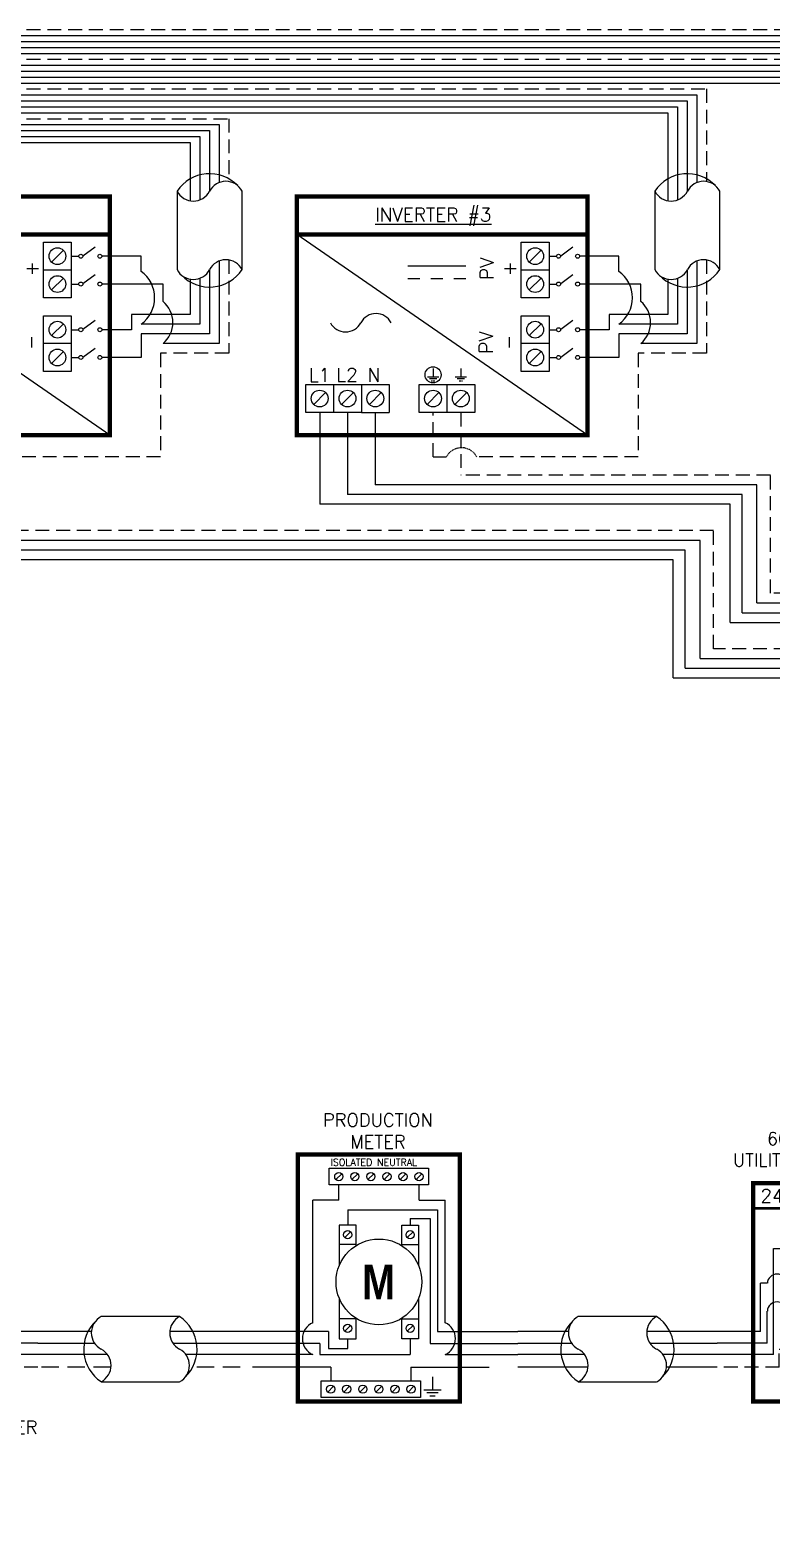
# Model space of a CAD drawing. Header units: feet. Extents: x 19662 to 20437, y 15293 to 15848.
# Drawn here: x 20079.8 to 20240.1, y 15499.9 to 15819.9 of the extents above; entities that cross this region are included whole.
import ezdxf

# ---------------------------------------------------------------- set-up
doc = ezdxf.new("R2010")
doc.units = ezdxf.units.FT
doc.header["$MEASUREMENT"] = 0
doc.linetypes.add('HIDDEN', pattern=[0.375, 0.25, -0.125])
for name, color, linetype in [('ONE LINE BLOCKS', 7, 'Continuous'), ('TABLES', 7, 'Continuous'), ('TEXT', 7, 'Continuous'), ('Z - TITLEBLOCK TXT', 7, 'Continuous')]:
    doc.layers.add(name, color=color, linetype=linetype)
doc.styles.add('ONE LINE TXT', font='techb___.ttf')
doc.styles.get("Standard").update_dxf_attribs({"font": 'simplex.shx'})

# ---------------------------------------------------------------- blocks, each defined once
blk = doc.blocks.new('*U17')
at = {"color": 7, "linetype": 'Continuous'}
for p, q in [((-499.3, -1.61), (-2.62, -1.61)), ((-499.3, -4.82), (-7.87, -4.82)), ((-499.3, -9.64), (-132.05, -9.65)), ((-499.3, -12.86), (-137.3, -12.86)), ((-499.3, -17.69), (-261.48, -17.69)), ((-261.48, -17.69), (-261.48, -41.45)), ((-499.3, -20.9), (-266.73, -20.9)), ((-266.73, -20.9), (-266.73, -46.12)), ((-499.3, -25.73), (-390.92, -25.73)), ((-390.92, -25.73), (-390.92, -41.45)), ((-499.3, -28.95), (-396.16, -28.95)), ((-396.16, -28.95), (-396.16, -46.12)), ((-266.73, -28.95), (-266.73, -28.95)), ((-402.3, -43.76), (-402.3, -65)), ((-384.67, -65), (-384.67, -43.76)), ((-272.87, -43.76), (-272.87, -65)), ((-255.24, -65), (-255.24, -43.76)), ((-412.04, -61.37), (-422.67, -61.37)), ((-412.04, -65.48), (-412.04, -61.37)), ((-390.92, -62.69), (-390.92, -85.03)), ((-282.61, -61.37), (-293.24, -61.37)), ((-282.61, -65.48), (-282.61, -61.37)), ((-261.48, -62.69), (-261.48, -85.03)), ((-396.16, -67.36), (-396.16, -79.78)), ((-266.73, -67.36), (-266.73, -79.78)), ((-406.09, -68.91), (-422.67, -68.91)), ((-406.09, -73.63), (-406.09, -68.91)), ((-276.65, -68.91), (-293.24, -68.91)), ((-276.65, -73.63), (-276.65, -68.91)), ((-396.16, -79.78), (-412.04, -79.78)), ((-266.73, -79.78), (-282.61, -79.78)), ((-390.92, -85.03), (-406.09, -85.03)), ((-261.48, -85.03), (-276.65, -85.03)), ((-363.66, -103.7), (-363.66, -128.55)), ((-252.46, -128.55), (-363.66, -128.55)), ((-252.46, -160.54), (-252.46, -128.55)), ((-267.85, -143.57), (-493.09, -143.57)), ((-267.85, -175.56), (-267.85, -143.57)), ((-252.46, -160.54), (-59.86, -160.54)), ((-267.85, -175.56), (-59.86, -175.56))]:
    blk.add_line(p, q, dxfattribs=at)
at = {"color": 253, "linetype": 'Continuous'}
for p, q in [((-499.3, -3.21), (-5.24, -3.22)), ((-499.3, -6.43), (-10.49, -6.43)), ((-499.3, -11.25), (-134.67, -11.25)), ((-499.3, -14.47), (-139.92, -14.47)), ((-499.3, -19.3), (-264.11, -19.3)), ((-264.11, -19.3), (-264.11, -43.86)), ((-499.3, -22.52), (-269.35, -22.52)), ((-269.35, -22.52), (-269.35, -46.35)), ((-499.3, -27.34), (-393.54, -27.34)), ((-393.54, -27.34), (-393.54, -43.86)), ((-264.11, -27.34), (-264.11, -27.34)), ((-499.3, -30.56), (-398.78, -30.56)), ((-398.78, -30.56), (-398.78, -46.35)), ((-269.35, -30.56), (-269.35, -30.56)), ((-398.78, -67.59), (-398.78, -77.16)), ((-393.54, -65.11), (-393.54, -82.41)), ((-269.35, -67.59), (-269.35, -77.16)), ((-264.11, -65.11), (-264.11, -82.41)), ((-398.78, -77.16), (-414.62, -77.16)), ((-414.62, -77.16), (-414.62, -81.27)), ((-269.35, -77.16), (-285.19, -77.16)), ((-285.19, -77.16), (-285.19, -81.27)), ((-414.62, -81.27), (-422.67, -81.27)), ((-393.54, -82.41), (-412, -82.41)), ((-412, -82.41), (-412, -88.8)), ((-285.19, -81.27), (-293.24, -81.27)), ((-264.11, -82.41), (-282.57, -82.41)), ((-282.57, -82.41), (-282.57, -88.8)), ((-412, -88.8), (-422.67, -88.8)), ((-282.57, -88.8), (-293.24, -88.8)), ((-348.59, -103.7), (-348.59, -123.29)), ((-245.18, -123.29), (-348.59, -123.29)), ((-245.18, -155.28), (-245.18, -123.29)), ((-260.57, -138.32), (-478.02, -138.32)), ((-260.57, -170.3), (-260.57, -138.32)), ((-245.18, -155.28), (-62.57, -155.28)), ((-260.57, -170.3), (-62.57, -170.3))]:
    blk.add_line(p, q, dxfattribs=at)
at = {"color": 10, "linetype": 'Continuous'}
for p, q in [((-356.12, -103.7), (-356.12, -125.92)), ((-249.24, -125.92), (-356.12, -125.92)), ((-249.24, -157.91), (-249.24, -125.92)), ((-264.63, -140.95), (-485.55, -140.95)), ((-264.63, -172.93), (-264.63, -140.95)), ((-249.24, -157.91), (-59.99, -157.91)), ((-264.63, -172.93), (-59.99, -172.93))]:
    blk.add_line(p, q, dxfattribs=at)
at = {"color": 7, "linetype": 'Continuous'}
for centre, start, end in [((-393.48, -49.61), 43.9732, 146.4265), ((-264.05, -49.61), 43.9732, 146.4265), ((-393.48, -59.15), 223.9732, 326.4265), ((-264.05, -59.15), 223.9732, 326.4265)]:
    blk.add_arc(centre, 10.58, start, end, dxfattribs=at)
at = {"layer": 'ONE LINE BLOCKS', "lineweight": 50, "const_width": 1.19}
for points in [[(-499.3, -109.86), (-499.3, -45.21), (-420.53, -45.21), (-420.53, -109.86)], [(-499.3, -55.49), (-499.3, -45.21), (-420.53, -45.21), (-420.53, -55.49)], [(-369.87, -109.86), (-369.87, -45.21), (-291.1, -45.21), (-291.1, -109.86)], [(-369.87, -55.49), (-369.87, -45.21), (-291.1, -45.21), (-291.1, -55.49)]]:
    blk.add_lwpolyline(points, close=True, dxfattribs=at)
at = {"layer": 'TEXT', "color": 92, "linetype": 'HIDDEN', "ltscale": 15}
for p, q in [((-499.3, 0), (0, 0)), ((-499.3, -8.04), (-129.43, -8.04)), ((-499.3, -16.08), (-258.86, -16.08)), ((-258.86, -16.08), (-258.86, -41.16)), ((-499.3, -24.13), (-388.29, -24.13)), ((-388.29, -24.13), (-388.29, -41.16)), ((-388.29, -62.4), (-388.29, -87.65)), ((-258.86, -62.4), (-258.86, -87.65)), ((-388.29, -87.65), (-406.8, -87.65)), ((-406.8, -87.65), (-406.8, -115.73)), ((-258.86, -87.65), (-277.37, -87.65)), ((-277.37, -87.65), (-277.37, -115.73)), ((-332.95, -115.73), (-332.95, -103.7)), ((-325.41, -103.7), (-325.41, -120.66)), ((-406.8, -115.73), (-450.54, -115.73)), ((-332.95, -115.73), (-329.35, -115.73)), ((-277.37, -115.73), (-321.11, -115.73)), ((-241.54, -120.66), (-325.41, -120.66)), ((-241.54, -152.65), (-241.54, -120.66)), ((-256.93, -135.69), (-454.85, -135.69)), ((-256.93, -167.67), (-256.93, -135.69)), ((-62.5, -152.65), (-241.54, -152.65)), ((-62.5, -167.67), (-256.93, -167.67))]:
    blk.add_line(p, q, dxfattribs=at)
at = {"layer": 'TEXT', "color": 92, "linetype": 'Continuous', "flags": 128}
for points in [[(-332.95, -91.75), (-332.95, -94.05)], [(-325.41, -91.75), (-325.42, -94.05)], [(-334.49, -94.05), (-331.41, -94.05)], [(-331.95, -94.62), (-333.95, -94.62)], [(-326.95, -94.05), (-323.88, -94.05)], [(-324.41, -94.62), (-326.42, -94.62)]]:
    blk.add_lwpolyline(points, dxfattribs=at)
at = {"layer": 'TEXT', "color": 92, "linetype": 'HIDDEN', "flags": 128}
for points in [[(-332.48, -95.19), (-333.42, -95.19)], [(-324.94, -95.19), (-325.89, -95.19)]]:
    blk.add_lwpolyline(points, dxfattribs=at)
at = {"layer": 'TEXT', "color": 92, "linetype": 'Continuous'}
blk.add_circle((-332.95, -93.5), 2.17, dxfattribs=at)
at = {"layer": 'TEXT', "color": 92, "linetype": 'HIDDEN', "ltscale": 0.3}
blk.add_arc((-325.23, -117.89), 4.65, 27.6639, 152.3361, dxfattribs=at)
at = {"layer": 'Z - TITLEBLOCK TXT', "color": 7, "linetype": 'Continuous'}
for p, q in [((-420.53, -109.86), (-499.3, -55.49)), ((-291.1, -109.86), (-369.87, -55.49)), ((-324.05, -64.1), (-339.82, -64.1)), ((-336.52, -67.51), (-339.82, -67.51)), ((-330.29, -67.51), (-333.58, -67.51)), ((-324.05, -67.51), (-327.34, -67.51))]:
    blk.add_line(p, q, dxfattribs=at)
at = {"layer": 'Z - TITLEBLOCK TXT', "color": 1, "linetype": 'Continuous'}
for p, q in [((-438.49, -72.67), (-438.49, -57.6)), ((-438.49, -57.6), (-430.95, -57.6)), ((-438.49, -72.67), (-438.49, -57.6)), ((-430.95, -57.6), (-430.95, -72.67)), ((-430.95, -57.6), (-430.95, -65.14)), ((-424.53, -58.91), (-427.79, -61.35)), ((-309.06, -72.67), (-309.06, -57.6)), ((-309.06, -57.6), (-301.52, -57.6)), ((-309.06, -72.67), (-309.06, -57.6)), ((-301.52, -57.6), (-301.52, -72.67)), ((-301.52, -57.6), (-301.52, -65.14)), ((-295.09, -58.91), (-298.36, -61.35)), ((-430.95, -61.37), (-428.91, -61.37)), ((-301.52, -61.37), (-299.48, -61.37)), ((-430.95, -65.14), (-438.49, -65.14)), ((-424.53, -66.45), (-427.79, -68.89)), ((-301.52, -65.14), (-309.06, -65.14)), ((-295.09, -66.45), (-298.36, -68.89)), ((-430.95, -68.91), (-428.91, -68.91)), ((-301.52, -68.91), (-299.48, -68.91)), ((-430.95, -72.67), (-438.49, -72.67)), ((-301.52, -72.67), (-309.06, -72.67)), ((-438.49, -92.57), (-438.49, -77.5)), ((-438.49, -77.5), (-430.95, -77.5)), ((-430.95, -77.5), (-430.95, -85.04)), ((-424.53, -78.81), (-427.79, -81.25)), ((-309.06, -92.57), (-309.06, -77.5)), ((-309.06, -77.5), (-301.52, -77.5)), ((-301.52, -77.5), (-301.52, -85.04)), ((-295.09, -78.81), (-298.36, -81.25)), ((-430.95, -81.27), (-428.91, -81.27)), ((-301.52, -81.27), (-299.48, -81.27)), ((-430.95, -85.04), (-438.49, -85.04)), ((-430.95, -85.04), (-430.95, -92.57)), ((-424.53, -86.34), (-427.79, -88.78)), ((-301.52, -85.04), (-309.06, -85.04)), ((-301.52, -85.04), (-301.52, -92.57)), ((-295.09, -86.34), (-298.36, -88.78)), ((-430.95, -88.8), (-428.91, -88.8)), ((-301.52, -88.8), (-299.48, -88.8)), ((-430.95, -92.57), (-438.49, -92.57)), ((-367.42, -96.16), (-352.35, -96.16)), ((-367.42, -103.7), (-367.42, -96.16)), ((-367.42, -96.16), (-359.89, -96.16)), ((-359.89, -96.16), (-359.89, -103.7)), ((-352.35, -96.16), (-352.35, -103.7)), ((-352.35, -96.16), (-344.82, -96.16)), ((-344.82, -96.16), (-344.82, -103.7)), ((-336.72, -96.16), (-321.65, -96.16)), ((-336.72, -103.7), (-336.72, -96.16)), ((-336.72, -96.16), (-329.18, -96.16)), ((-329.18, -96.16), (-329.18, -103.7)), ((-321.65, -96.16), (-321.65, -103.7)), ((-301.52, -92.57), (-309.06, -92.57)), ((-352.35, -103.7), (-367.42, -103.7)), ((-352.35, -103.7), (-344.82, -103.7)), ((-321.65, -103.7), (-336.72, -103.7))]:
    blk.add_line(p, q, dxfattribs=at)
at = {"layer": 'Z - TITLEBLOCK TXT', "color": 4, "linetype": 'Continuous'}
for p, q in [((-433.11, -59.77), (-436.33, -62.98)), ((-303.68, -59.77), (-306.9, -62.98)), ((-433.11, -67.3), (-436.33, -70.51)), ((-303.68, -67.3), (-306.9, -70.51)), ((-433.11, -79.66), (-436.33, -82.88)), ((-303.68, -79.66), (-306.9, -82.88)), ((-433.11, -87.2), (-436.33, -90.41)), ((-303.68, -87.2), (-306.9, -90.41)), ((-362.05, -98.32), (-365.26, -101.54)), ((-354.51, -98.32), (-357.73, -101.54)), ((-346.98, -98.32), (-350.19, -101.54)), ((-331.34, -98.32), (-334.56, -101.54)), ((-323.81, -98.32), (-327.02, -101.54))]:
    blk.add_line(p, q, dxfattribs=at)
for centre in [(-434.72, -61.37), (-305.29, -61.37), (-434.72, -68.91), (-305.29, -68.91), (-434.72, -81.27), (-305.29, -81.27), (-434.72, -88.8), (-305.29, -88.8), (-363.66, -99.93), (-356.12, -99.93), (-348.59, -99.93), (-332.95, -99.93), (-325.41, -99.93)]:
    blk.add_circle(centre, 2.27, dxfattribs=at)
at = {"layer": 'Z - TITLEBLOCK TXT', "color": 1, "linetype": 'Continuous'}
for centre in [(-428.37, -61.37), (-423.22, -61.37), (-298.94, -61.37), (-293.78, -61.37), (-428.37, -68.91), (-423.22, -68.91), (-298.94, -68.91), (-293.78, -68.91), (-428.37, -81.27), (-423.22, -81.27), (-298.94, -81.27), (-293.78, -81.27), (-428.37, -88.8), (-423.22, -88.8), (-298.94, -88.8), (-293.78, -88.8)]:
    blk.add_circle(centre, 0.541, dxfattribs=at)
at = {"layer": 'Z - TITLEBLOCK TXT', "linetype": 'Continuous'}
for centre, radius, start, end in [((-397.89, -41.45), 4.98, 207.6639, 332.3361), ((-389.08, -46.07), 4.98, 27.6639, 152.3361), ((-268.46, -41.45), 4.98, 207.6639, 332.3361), ((-259.64, -46.07), 4.98, 27.6639, 152.3361), ((-389.08, -67.31), 4.98, 27.6639, 152.3361), ((-259.64, -67.31), 4.98, 27.6639, 152.3361), ((-417.17, -72.63), 8.8, 305.6505, 54.3495), ((-397.89, -62.69), 4.98, 207.6639, 332.3361), ((-287.74, -72.63), 8.8, 305.6505, 54.3495), ((-268.46, -62.69), 4.98, 207.6639, 332.3361), ((-410.86, -79.33), 7.43, 309.9338, 50.0662), ((-281.43, -79.33), 7.43, 309.9338, 50.0662), ((-356.64, -77.23), 4.65, 207.6639, 332.3361), ((-348.4, -81.55), 4.65, 27.6639, 152.3361)]:
    blk.add_arc(centre, radius, start, end, dxfattribs=at)
at = {"layer": 'TABLES', "color": 1, "linetype": 'Continuous'}
blk.add_text('%%UINVERTER #3', height=3.6576, dxfattribs=at).set_placement((-348.66, -51.94))
at = {"layer": 'TEXT', "color": 1, "char_height": 3.658, "attachment_point": 5, "rotation": 90}
for s, width, insert in [('PV +', 2.8378, (-444.74, -64.73)), ('PV +', 2.8378, (-315.31, -64.73)), ('PV -', 2.8013, (-444.96, -84.71)), ('PV -', 2.8013, (-315.53, -84.71))]:
    blk.add_mtext_dynamic_manual_height_columns(s, width=width, gutter_width=0.75, heights=[0], dxfattribs=dict(at, insert=insert))
at = {"layer": 'TEXT', "color": 1, "attachment_point": 5}
for s, insert, char_height in [('L1', (-363.71, -93.52), 3.658), ('L2', (-356.25, -93.49), 3.658), ('N', (-349, -93.55), 3.66)]:
    blk.add_mtext_dynamic_manual_height_columns(s, width=0.1481, gutter_width=0.75, heights=[0], dxfattribs=dict(at, insert=insert, char_height=char_height))
blk = doc.blocks.new('M_METER PAN')
at = {"color": 253, "linetype": 'Continuous'}
for p, q in [((4.735, 8.023), (4.735, 8.748)), ((8.589, 8.023), (8.589, 8.748)), ((4.735, 8.023), (3.483, 8.023)), ((3.483, 2.136), (3.483, 8.023)), ((8.589, 8.023), (9.84, 8.023)), ((9.84, 2.136), (9.84, 8.023)), ((3.483, 0.611), (0, 0.611)), ((9.84, 0.611), (13.323, 0.611))]:
    blk.add_line(p, q, dxfattribs=at)
at = {"color": 7, "linetype": 'Continuous'}
for p, q in [((5.163, 7.563), (5.163, 6.819)), ((5.163, 7.563), (9.474, 7.563)), ((9.474, 7.563), (9.474, 1.711)), ((4.245, 1.711), (0, 1.711)), ((4.245, 1.711), (4.245, 0.898)), ((9.474, 1.711), (13.323, 1.711)), ((4.245, 0.898), (5.163, 0.898)), ((5.163, 0.898), (5.163, 1.37))]:
    blk.add_line(p, q, dxfattribs=at)
at = {"color": 10, "linetype": 'Continuous'}
for p, q in [((8.16, 7.142), (8.16, 6.819)), ((8.16, 7.142), (9.123, 7.142)), ((9.123, 7.142), (9.123, 1.149)), ((3.832, 1.149), (0, 1.149)), ((3.832, 1.149), (3.832, 0.611)), ((8.16, 1.37), (8.16, 0.611)), ((9.123, 1.149), (13.323, 1.149)), ((3.832, 0.611), (8.16, 0.611))]:
    blk.add_line(p, q, dxfattribs=at)
at = {"color": 1, "linetype": 'Continuous'}
for p, q in [((5.565, 5.899), (4.761, 5.899)), ((7.758, 5.899), (8.562, 5.899)), ((5.565, 2.326), (4.761, 2.326)), ((7.758, 2.326), (8.562, 2.326))]:
    blk.add_line(p, q, dxfattribs=at)
at = {"color": 253, "linetype": 'Continuous'}
for centre, start, end in [((3.823, 1.374), 113.9997, 246.0003), ((9.5, 1.374), 293.9997, 66.0003)]:
    blk.add_arc(centre, 0.835, start, end, dxfattribs=at)
at = {"layer": 'ONE LINE BLOCKS', "lineweight": 50, "const_width": 0.21}
blk.add_lwpolyline([(2.772, -1.647), (2.772, 10.216), (10.552, 10.216), (10.552, -1.647)], close=True, dxfattribs=at)
at = {"layer": 'TEXT', "color": 92, "linetype": 'HIDDEN', "ltscale": 15}
for p, q in [((4.347, 0), (0, 0)), ((4.347, 0), (4.347, -0.649)), ((8.201, 0), (8.201, -0.649)), ((8.201, 0), (13.323, 0))]:
    blk.add_line(p, q, dxfattribs=at)
at = {"layer": 'TEXT', "color": 92, "linetype": 'Continuous', "flags": 128}
for points in [[(9.228, -0.457), (9.227, -1.078)], [(8.812, -1.078), (9.642, -1.078)], [(9.498, -1.231), (8.956, -1.231)], [(9.354, -1.385), (9.1, -1.385)]]:
    blk.add_lwpolyline(points, dxfattribs=at)
at = {"layer": 'TEXT', "linetype": 'Continuous'}
blk.add_circle((6.662, 4.095), 2.059, dxfattribs=at)
at = {"layer": 'Z - TITLEBLOCK TXT', "color": 1, "linetype": 'Continuous'}
for p, q in [((4.275, 8.748), (4.275, 9.552)), ((4.275, 9.552), (9.049, 9.552)), ((9.049, 9.552), (9.049, 8.748)), ((9.049, 8.748), (4.275, 8.748)), ((4.761, 6.819), (4.761, 4.888)), ((5.565, 6.819), (4.761, 6.819)), ((5.565, 5.838), (5.565, 6.819)), ((7.758, 5.838), (7.758, 6.819)), ((7.758, 6.819), (8.562, 6.819)), ((8.562, 6.819), (8.562, 4.888)), ((4.761, 3.301), (4.761, 1.37)), ((8.562, 3.301), (8.562, 1.37)), ((5.565, 1.37), (5.565, 2.351)), ((7.758, 1.37), (7.758, 2.351)), ((4.761, 1.37), (5.565, 1.37)), ((8.562, 1.37), (7.758, 1.37)), ((3.887, -1.453), (3.887, -0.649)), ((3.887, -0.649), (8.661, -0.649)), ((8.661, -0.649), (8.661, -1.453)), ((8.661, -1.453), (3.887, -1.453))]:
    blk.add_line(p, q, dxfattribs=at)
at = {"layer": 'Z - TITLEBLOCK TXT', "color": 4, "linetype": 'Continuous'}
for p, q in [((4.874, 9.29), (4.596, 9.011)), ((5.645, 9.29), (5.366, 9.011)), ((6.416, 9.29), (6.137, 9.011)), ((7.186, 9.29), (6.908, 9.011)), ((7.957, 9.29), (7.679, 9.011)), ((8.728, 9.29), (8.449, 9.011)), ((5.303, 6.499), (5.024, 6.22)), ((8.299, 6.499), (8.021, 6.22)), ((5.303, 2.005), (5.024, 1.727)), ((8.299, 2.005), (8.021, 1.727)), ((4.486, -0.912), (4.208, -1.19)), ((5.257, -0.912), (4.978, -1.19)), ((6.028, -0.912), (5.749, -1.19)), ((6.798, -0.912), (6.52, -1.19)), ((7.569, -0.912), (7.291, -1.19)), ((8.34, -0.912), (8.061, -1.19))]:
    blk.add_line(p, q, dxfattribs=at)
for centre in [(4.735, 9.15), (5.506, 9.15), (6.276, 9.15), (7.047, 9.15), (7.818, 9.15), (8.589, 9.15), (5.163, 6.359), (8.16, 6.359), (5.163, 1.866), (8.16, 1.866), (4.347, -1.051), (5.118, -1.051), (5.888, -1.051), (6.659, -1.051), (7.43, -1.051), (8.201, -1.051)]:
    blk.add_circle(centre, 0.197, dxfattribs=at)
at = {"layer": 'TABLES', "color": 4, "linetype": 'Continuous'}
blk.add_text('ISOLATED NEUTRAL', height=0.33207, dxfattribs=at).set_placement((4.339, 9.669))
at = {"layer": 'TEXT', "color": 1, "insert": (6.613, 11.342), "char_height": 0.62775, "attachment_point": 5}
blk.add_mtext_dynamic_manual_height_columns('PRODUCTION METER', width=1.32031, gutter_width=7.17, heights=[0], dxfattribs=at)
at = {"layer": 'Z - TITLEBLOCK TXT', "color": 253, "linetype": 'Continuous', "style": 'ONE LINE TXT'}
blk.add_text('M', height=1.662, dxfattribs=at).set_placement((5.854, 3.259))
blk = doc.blocks.new('*U16')
at = {"color": 0}
blk.add_blockref('M_METER PAN', (0, 0), dxfattribs=at)
blk = doc.blocks.new('*U7')
at = {"color": 7, "linetype": 'Continuous'}
for p, q in [((6.669, 2.433), (2.905, 2.433)), ((2.435, 1.711), (0, 1.711)), ((9.575, 1.711), (6.199, 1.711)), ((2.905, -0.69), (6.669, -0.69))]:
    blk.add_line(p, q, dxfattribs=at)
at = {"color": 10, "linetype": 'Continuous'}
for p, q in [((2.591, 1.149), (0, 1.149)), ((9.575, 1.149), (6.355, 1.149))]:
    blk.add_line(p, q, dxfattribs=at)
at = {"color": 253, "linetype": 'Continuous'}
for p, q in [((3.208, 0.611), (0, 0.611)), ((9.575, 0.611), (6.972, 0.611))]:
    blk.add_line(p, q, dxfattribs=at)
at = {"color": 7, "linetype": 'Continuous'}
for centre, start, end in [((3.942, 0.872), 133.97324, 236.42648), ((5.633, 0.872), 313.97324, 56.42648)]:
    blk.add_arc(centre, 1.874, start, end, dxfattribs=at)
at = {"layer": 'TEXT', "color": 92, "linetype": 'HIDDEN', "ltscale": 15}
for p, q in [((3.373, 0), (0, 0)), ((9.575, 0), (7.137, 0))]:
    blk.add_line(p, q, dxfattribs=at)
at = {"layer": 'Z - TITLEBLOCK TXT', "linetype": 'Continuous'}
for centre, start, end in [((3.315, 1.653), 117.66392, 242.33608), ((7.078, 1.653), 117.66392, 242.33608), ((2.496, 0.091), 297.66392, 62.33608), ((6.26, 0.091), 297.66392, 62.33608)]:
    blk.add_arc(centre, 0.882, start, end, dxfattribs=at)
blk = doc.blocks.new('*U19')
at = {"layer": 'ONE LINE BLOCKS', "linetype": 'Continuous'}
h = blk.add_hatch(color=1, dxfattribs=at)
h.dxf.hatch_style = 1
edge = h.paths.add_edge_path()
edge.add_arc((-70.09, 79.71), 0.291, 0, 360)
h = blk.add_hatch(color=1, dxfattribs=at)
h.dxf.hatch_style = 1
edge = h.paths.add_edge_path()
edge.add_arc((-64.17, 79.71), 0.291, 0, 360)
h = blk.add_hatch(color=1, dxfattribs=at)
h.dxf.hatch_style = 1
edge = h.paths.add_edge_path()
edge.add_arc((-70.09, 73.04), 0.291, 0, 360)
h = blk.add_hatch(color=1, dxfattribs=at)
h.dxf.hatch_style = 1
edge = h.paths.add_edge_path()
edge.add_arc((-64.17, 73.04), 0.291, 0, 360)
h = blk.add_hatch(color=1, dxfattribs=at)
h.dxf.hatch_style = 1
edge = h.paths.add_edge_path()
edge.add_arc((-52.18, 67.09), 0.291, 0, 360)
h = blk.add_hatch(color=1, dxfattribs=at)
h.dxf.hatch_style = 1
edge = h.paths.add_edge_path()
edge.add_arc((-45.5, 67.09), 0.291, 0, 360)
h = blk.add_hatch(color=1, dxfattribs=at)
h.dxf.hatch_style = 1
edge = h.paths.add_edge_path()
edge.add_arc((-52.18, 63.72), 0.291, 0, 360)
h = blk.add_hatch(color=1, dxfattribs=at)
h.dxf.hatch_style = 1
edge = h.paths.add_edge_path()
edge.add_arc((-45.5, 63.72), 0.291, 0, 360)
h = blk.add_hatch(color=1, dxfattribs=at)
h.dxf.hatch_style = 1
edge = h.paths.add_edge_path()
edge.add_arc((-52.18, 57.69), 0.291, 0, 360)
h = blk.add_hatch(color=1, dxfattribs=at)
h.dxf.hatch_style = 1
edge = h.paths.add_edge_path()
edge.add_arc((-45.5, 57.69), 0.291, 0, 360)
h = blk.add_hatch(color=1, dxfattribs=at)
h.dxf.hatch_style = 1
edge = h.paths.add_edge_path()
edge.add_arc((-52.18, 54.31), 0.291, 0, 360)
h = blk.add_hatch(color=1, dxfattribs=at)
h.dxf.hatch_style = 1
edge = h.paths.add_edge_path()
edge.add_arc((-45.5, 54.31), 0.291, 0, 360)
h = blk.add_hatch(color=1, dxfattribs=at)
h.dxf.hatch_style = 1
edge = h.paths.add_edge_path()
edge.add_arc((-52.18, 48.29), 0.291, 0, 360)
h = blk.add_hatch(color=1, dxfattribs=at)
h.dxf.hatch_style = 1
edge = h.paths.add_edge_path()
edge.add_arc((-45.5, 48.29), 0.291, 0, 360)
h = blk.add_hatch(color=1, dxfattribs=at)
h.dxf.hatch_style = 1
edge = h.paths.add_edge_path()
edge.add_arc((-52.18, 44.91), 0.291, 0, 360)
h = blk.add_hatch(color=1, dxfattribs=at)
h.dxf.hatch_style = 1
edge = h.paths.add_edge_path()
edge.add_arc((-45.5, 44.91), 0.291, 0, 360)
h = blk.add_hatch(color=1, dxfattribs=at)
h.dxf.hatch_style = 1
edge = h.paths.add_edge_path()
edge.add_arc((-52.18, 38.89), 0.291, 0, 360)
h = blk.add_hatch(color=1, dxfattribs=at)
h.dxf.hatch_style = 1
edge = h.paths.add_edge_path()
edge.add_arc((-45.5, 38.89), 0.291, 0, 360)
h = blk.add_hatch(color=1, dxfattribs=at)
h.dxf.hatch_style = 1
edge = h.paths.add_edge_path()
edge.add_arc((-52.18, 35.51), 0.291, 0, 360)
h = blk.add_hatch(color=1, dxfattribs=at)
h.dxf.hatch_style = 1
edge = h.paths.add_edge_path()
edge.add_arc((-45.5, 35.51), 0.291, 0, 360)
h = blk.add_hatch(color=1, dxfattribs=at)
h.dxf.hatch_style = 1
edge = h.paths.add_edge_path()
edge.add_arc((-52.18, 31.06), 0.291, 0, 360)
h = blk.add_hatch(color=1, dxfattribs=at)
h.dxf.hatch_style = 1
edge = h.paths.add_edge_path()
edge.add_arc((-45.5, 31.06), 0.291, 0, 360)
h = blk.add_hatch(color=1, dxfattribs=at)
h.dxf.hatch_style = 1
edge = h.paths.add_edge_path()
edge.add_arc((-52.18, 27.68), 0.291, 0, 360)
h = blk.add_hatch(color=1, dxfattribs=at)
h.dxf.hatch_style = 1
edge = h.paths.add_edge_path()
edge.add_arc((-45.5, 27.68), 0.291, 0, 360)
at = {"color": 7, "linetype": 'Continuous'}
for p, q in [((-20.69, 9.66), (-20.69, 31.06)), ((0, 9.66), (-20.69, 9.66))]:
    blk.add_line(p, q, dxfattribs=at)
at = {"color": 10, "linetype": 'Continuous'}
for p, q in [((-24.71, 6.49), (-24.71, 27.68)), ((-20.67, 27.68), (-20.67, 27.68)), ((-20.67, 27.68), (-20.67, 27.68)), ((0, 6.49), (-24.71, 6.49))]:
    blk.add_line(p, q, dxfattribs=at)
at = {"color": 253, "linetype": 'Continuous'}
for p, q in [((-36.04, 12.29), (-37.2, 12.29)), ((-36.04, 3.45), (-36.04, 12.29)), ((-31.39, 3.45), (-36.04, 3.45)), ((0, 3.45), (-26.11, 3.45))]:
    blk.add_line(p, q, dxfattribs=at)
at = {"color": 7, "linetype": 'Continuous'}
blk.add_circle((-110.4, -15.26), 5.11, dxfattribs=at)
at = {"color": 253, "linetype": 'Continuous'}
blk.add_arc((-28.75, 3.3), 2.64, 3.2819, 176.7181, dxfattribs=at)
at = {"layer": 'ONE LINE BLOCKS', "lineweight": 50}
for p, q in [((-108.51, 134.89), (-108.51, 151.79)), ((-108.51, 151.79), (-89.65, 151.79)), ((-89.65, 151.79), (-89.65, 134.89)), ((-89.65, 134.89), (-108.51, 134.89)), ((-84.43, 92.98), (-14.91, 92.98))]:
    blk.add_line(p, q, dxfattribs=at)
at = {"layer": 'ONE LINE BLOCKS', "lineweight": 50, "const_width": 1.19}
for points in [[(-108.51, 134.89), (-108.51, 151.79), (-89.65, 151.79), (-89.65, 134.89)], [(-84.43, -9.3), (-84.43, 113.61), (-14.91, 113.61), (-14.91, -9.3)]]:
    blk.add_lwpolyline(points, close=True, dxfattribs=at)
at = {"layer": 'TEXT', "color": 92, "linetype": 'HIDDEN', "ltscale": 15}
for p, q in [((-77.46, 20.02), (-77.46, 16.57)), ((-37.13, 20.02), (-77.46, 20.02)), ((-77.46, 16.57), (-70.87, 16.57)), ((-28.89, 0), (-28.89, 20.02)), ((0, 0), (-28.89, 0)), ((-70.87, -0.83), (-110.4, -0.83)), ((-110.4, -0.83), (-110.4, -10.15)), ((-110.4, -20.38), (-110.4, -32.73))]:
    blk.add_line(p, q, dxfattribs=at)
at = {"layer": 'TEXT', "color": 92, "linetype": 'Continuous', "ltscale": 15}
blk.add_line((-41.74, -5.18), (-66.33, -5.18), dxfattribs=at)
at = {"layer": 'TEXT', "color": 92, "linetype": 'HIDDEN', "flags": 128}
for points in [[(-63.1, 9.2), (-63.11, 5.69)], [(-65.45, 5.69), (-60.77, 5.69)], [(-61.58, 4.83), (-64.64, 4.83)], [(-62.39, 3.96), (-63.82, 3.96)]]:
    blk.add_lwpolyline(points, dxfattribs=at)
at = {"layer": 'TEXT', "color": 92, "linetype": 'Continuous', "ltscale": 4, "flags": 128}
for points in [[(-118.88, -32.73), (-101.92, -32.73)], [(-104.86, -35.88), (-115.94, -35.88)], [(-107.8, -39.02), (-113, -39.02)]]:
    blk.add_lwpolyline(points, dxfattribs=at)
at = {"layer": 'TEXT', "linetype": 'Continuous'}
blk.add_circle((-99.08, 143.34), 7.15, dxfattribs=at)
at = {"layer": 'TEXT', "color": 92, "linetype": 'Continuous', "ltscale": 0.3}
blk.add_arc((-33.01, 17.86), 4.65, 27.6639, 152.3361, dxfattribs=at)
at = {"layer": 'Z - TITLEBLOCK TXT', "color": 253, "linetype": 'Continuous'}
for p, q in [((-104.8, 78.58), (-104.8, 134.89)), ((-75.86, 78.58), (-104.8, 78.58)), ((-75.86, 20.99), (-75.86, 78.58)), ((-32.91, 20.99), (-75.86, 20.99)), ((-32.91, 20.99), (-32.91, 16.64)), ((-32.91, 16.64), (-37.2, 16.64))]:
    blk.add_line(p, q, dxfattribs=at)
at = {"layer": 'Z - TITLEBLOCK TXT', "color": 10, "linetype": 'Continuous'}
for p, q in [((-99.08, 83.91), (-99.08, 134.89)), ((-70.09, 83.91), (-99.08, 83.91)), ((-70.09, 27.68), (-70.09, 68.84)), ((-66.04, 63.72), (-70.09, 63.72)), ((-56.38, 63.72), (-62.3, 63.72)), ((-66.04, 54.31), (-70.09, 54.31)), ((-56.38, 54.31), (-62.3, 54.31)), ((-66.04, 44.91), (-70.09, 44.91)), ((-56.38, 44.91), (-62.3, 44.91)), ((-66.04, 35.51), (-70.09, 35.51)), ((-56.38, 35.51), (-62.3, 35.51)), ((-56.38, 27.68), (-70.09, 27.68)), ((-41.31, 27.68), (-24.71, 27.68))]:
    blk.add_line(p, q, dxfattribs=at)
at = {"layer": 'Z - TITLEBLOCK TXT', "color": 7, "linetype": 'Continuous'}
for p, q in [((-93.24, 89.01), (-93.24, 134.89)), ((-93.24, 89.01), (-64.17, 89.01)), ((-64.17, 89.01), (-64.17, 83.91)), ((-64.17, 67.09), (-64.17, 68.84)), ((-64.17, 57.69), (-64.17, 67.09)), ((-64.17, 67.09), (-56.38, 67.09)), ((-56.38, 67.09), (-64.17, 67.09)), ((-64.17, 48.29), (-64.17, 57.69)), ((-64.17, 57.69), (-56.38, 57.69)), ((-56.38, 57.69), (-64.17, 57.69)), ((-64.17, 38.89), (-64.17, 48.29)), ((-64.17, 48.29), (-56.38, 48.29)), ((-56.38, 48.29), (-64.17, 48.29)), ((-64.17, 31.06), (-64.17, 38.89)), ((-64.17, 38.89), (-56.38, 38.89)), ((-56.38, 38.89), (-64.17, 38.89)), ((-56.38, 31.06), (-64.17, 31.06)), ((-41.31, 31.06), (-20.69, 31.06))]:
    blk.add_line(p, q, dxfattribs=at)
at = {"layer": 'Z - TITLEBLOCK TXT', "color": 1, "linetype": 'Continuous'}
for p, q in [((-70.87, -7.78), (-70.87, 19.17)), ((-70.87, 19.17), (-66.33, 19.17)), ((-66.33, 19.17), (-66.33, -7.78)), ((-41.74, -7.71), (-41.74, 19.24)), ((-41.74, 19.24), (-37.2, 19.24)), ((-37.2, 19.24), (-37.2, -7.71)), ((-66.33, -7.78), (-70.87, -7.78)), ((-37.2, -7.71), (-41.74, -7.71))]:
    blk.add_line(p, q, dxfattribs=at)
at = {"layer": 'Z - TITLEBLOCK TXT', "color": 4, "linetype": 'Continuous'}
for p, q in [((-67.81, 17.35), (-69.38, 15.78)), ((-38.69, 17.43), (-40.26, 15.85)), ((-67.81, 13), (-69.38, 11.43)), ((-38.69, 13.08), (-40.26, 11.5)), ((-67.81, 8.65), (-69.38, 7.08)), ((-38.69, 8.73), (-40.26, 7.15)), ((-67.81, 4.3), (-69.38, 2.73)), ((-38.69, 4.38), (-40.26, 2.8)), ((-38.69, 0.03), (-40.26, -1.55)), ((-67.81, -0.05), (-69.38, -1.62)), ((-67.81, -4.4), (-69.38, -5.97)), ((-38.69, -4.33), (-40.26, -5.9))]:
    blk.add_line(p, q, dxfattribs=at)
at = {"layer": 'Z - TITLEBLOCK TXT', "color": 1, "linetype": 'Continuous', "flags": 128}
for points in [[(-70.09, 83.91), (-70.09, 79.71)], [(-70.09, 83.91), (-70.09, 79.71)], [(-64.17, 83.91), (-64.17, 79.71)], [(-64.17, 83.91), (-64.17, 79.71)], [(-70.09, 73.04), (-70.09, 68.84)], [(-64.17, 73.04), (-64.17, 68.84)], [(-56.38, 67.09), (-52.18, 67.09)], [(-56.38, 67.09), (-52.18, 67.09)], [(-45.5, 67.09), (-41.31, 67.09)], [(-56.38, 63.72), (-52.18, 63.72)], [(-56.38, 63.72), (-52.18, 63.72)], [(-45.5, 63.72), (-41.31, 63.72)], [(-56.38, 57.69), (-52.18, 57.69)], [(-56.38, 57.69), (-52.18, 57.69)], [(-45.5, 57.69), (-41.31, 57.69)], [(-56.38, 54.31), (-52.18, 54.31)], [(-56.38, 54.31), (-52.18, 54.31)], [(-45.5, 54.31), (-41.31, 54.31)], [(-56.38, 48.29), (-52.18, 48.29)], [(-56.38, 48.29), (-52.18, 48.29)], [(-45.5, 48.29), (-41.31, 48.29)], [(-56.38, 44.91), (-52.18, 44.91)], [(-56.38, 44.91), (-52.18, 44.91)], [(-45.5, 44.91), (-41.31, 44.91)], [(-56.38, 38.89), (-52.18, 38.89)], [(-56.38, 38.89), (-52.18, 38.89)], [(-45.5, 38.89), (-41.31, 38.89)], [(-56.38, 35.51), (-52.18, 35.51)], [(-56.38, 35.51), (-52.18, 35.51)], [(-45.5, 35.51), (-41.31, 35.51)], [(-56.38, 31.06), (-52.18, 31.06)], [(-56.38, 31.06), (-52.18, 31.06)], [(-45.5, 31.06), (-41.31, 31.06)], [(-56.38, 27.68), (-52.18, 27.68)], [(-56.38, 27.68), (-52.18, 27.68)], [(-45.5, 27.68), (-41.31, 27.68)]]:
    blk.add_lwpolyline(points, dxfattribs=at)
at = {"layer": 'Z - TITLEBLOCK TXT', "color": 1, "linetype": 'Continuous'}
for centre in [(-70.09, 79.71), (-64.17, 79.71), (-70.09, 73.04), (-64.17, 73.04), (-52.18, 67.09), (-45.5, 67.09), (-52.18, 63.72), (-45.5, 63.72), (-52.18, 57.69), (-45.5, 57.69), (-52.18, 54.31), (-45.5, 54.31), (-52.18, 48.29), (-45.5, 48.29), (-52.18, 44.91), (-45.5, 44.91), (-52.18, 38.89), (-45.5, 38.89), (-52.18, 35.51), (-45.5, 35.51), (-52.18, 31.06), (-45.5, 31.06), (-52.18, 27.68), (-45.5, 27.68)]:
    blk.add_circle(centre, 0.291, dxfattribs=at)
at = {"layer": 'Z - TITLEBLOCK TXT', "color": 4, "linetype": 'Continuous'}
for centre in [(-68.6, 16.57), (-39.47, 16.64), (-68.6, 12.22), (-39.47, 12.29), (-68.6, 7.87), (-39.47, 7.94), (-68.6, 3.52), (-39.47, 3.59), (-68.6, -0.83), (-39.47, -0.76), (-39.47, -5.11), (-68.6, -5.18)]:
    blk.add_circle(centre, 1.11, dxfattribs=at)
at = {"layer": 'Z - TITLEBLOCK TXT', "color": 1, "linetype": 'Continuous'}
for centre, start, end in [((-71.28, 76.38), 310.3392, 49.6608), ((-65.36, 76.38), 310.3392, 49.6608), ((-48.84, 65.9), 40.3392, 139.6608), ((-48.84, 62.52), 40.3392, 139.6608), ((-48.84, 56.5), 40.3392, 139.6608), ((-48.84, 53.12), 40.3392, 139.6608), ((-48.84, 47.1), 40.3392, 139.6608), ((-48.84, 43.72), 40.3392, 139.6608), ((-48.84, 37.69), 40.3392, 139.6608), ((-48.84, 34.31), 40.3392, 139.6608), ((-48.84, 29.86), 40.3392, 139.6608), ((-48.84, 26.48), 40.3392, 139.6608)]:
    blk.add_arc(centre, 3.93, start, end, dxfattribs=at)
at = {"layer": 'Z - TITLEBLOCK TXT', "color": 10, "linetype": 'Continuous'}
for centre in [(-64.17, 63.61), (-64.17, 54.21), (-64.17, 44.8), (-64.17, 35.4)]:
    blk.add_arc(centre, 1.87, 3.2937, 176.7063, dxfattribs=at)
at = {"layer": 'TABLES', "color": 1, "linetype": 'Continuous'}
blk.add_text('NEUTRAL', height=3.658, rotation=90, dxfattribs=at).set_placement((-42.4, -4.09))
at = {"layer": 'TEXT', "color": 1}
for s, p in [('EXISTING', (-134.76, 151.1)), ('120/240V', (-136.78, 144.52)), ('UTILITY', (-132.82, 138.61)), ('METER', (-131.72, 132.71))]:
    blk.add_text(s, height=3.543, dxfattribs=at).set_placement(p)
at = {"layer": 'TEXT', "color": 1, "attachment_point": 5}
for s, width, gutter_width, heights, insert, char_height in [('240V', 0.1481, 0.75, [0], (-74.92, 109.56), 3.658), ('1∅', 0.1481, 0.75, [0], (-20.22, 109.56), 3.658), ('0A MAIN BREAKER\\P0A BUSBAR', 94.6859, 0.75, [0], (-50.38, 99.17), 3.6576), ('2p0A', 0.1481, 0.75, [0], (-59.53, 76.34), 3.658), ('2p#A', 0.1481, 0.75, [0], (-55.05, 24.24), 3.658), ('EXISTING MAIN BREAKER LOAD CENTER\\P2p##A BACK FEED BREAKER\\P{\\fVerdana|b1|i0|c0|p34;NEC 690.64}', 140.5774, 97.94, [58.72], (-46.13, -22.19), 3.5433)]:
    blk.add_mtext_dynamic_manual_height_columns(s, width=width, gutter_width=gutter_width, heights=heights, dxfattribs=dict(at, insert=insert, char_height=char_height))
at = {"layer": 'Z - TITLEBLOCK TXT', "color": 253, "linetype": 'Continuous', "style": 'ONE LINE TXT'}
blk.add_text('M', height=9.38, dxfattribs=at).set_placement((-103.64, 138.62))
at = {"layer": 'Z - TITLEBLOCK TXT', "color": 1, "linetype": 'Continuous', "insert": (-113.36, -9.32), "char_height": 9.3833, "attachment_point": 1, "style": 'ONE LINE TXT'}
blk.add_mtext_dynamic_manual_height_columns('{\\W1;\\C256;a}', width=0.1385, gutter_width=2.13, heights=[0], dxfattribs=at)
blk = doc.blocks.new('M_UTILITY DISCONNECT')
at = {"color": 253, "linetype": 'Continuous'}
for p, q in [((-47.96, 3.45), (-47.96, 32.21)), ((-47.96, 32.21), (-42.47, 32.21)), ((-42.47, 32.21), (-42.47, 34.82)), ((-20.72, 32.21), (-20.72, 34.82)), ((-15.23, 32.21), (-20.72, 32.21)), ((-15.23, 3.45), (-15.23, 32.21)), ((-47.96, 3.45), (-63.19, 3.45)), ((-15.23, 3.45), (0, 3.45))]:
    blk.add_line(p, q, dxfattribs=at)
at = {"color": 7, "linetype": 'Continuous'}
for p, q in [((-51.46, 9.66), (-51.46, 22.77)), ((-49.6, 22.77), (-51.46, 22.77)), ((-41.69, 22.77), (-44.32, 22.77)), ((-21.5, 22.77), (-18.87, 22.77)), ((-13.59, 22.77), (-11.73, 22.77)), ((-11.73, 9.66), (-11.73, 22.77)), ((-51.46, 9.66), (-63.19, 9.66)), ((-11.73, 9.66), (0, 9.66))]:
    blk.add_line(p, q, dxfattribs=at)
at = {"color": 10, "linetype": 'Continuous'}
for p, q in [((-49.6, 6.49), (-49.6, 15.24)), ((-41.69, 15.24), (-44.32, 15.24)), ((-21.5, 15.24), (-18.87, 15.24)), ((-13.59, 6.49), (-13.59, 15.24)), ((-49.6, 6.49), (-63.19, 6.49)), ((-13.59, 6.49), (0, 6.49))]:
    blk.add_line(p, q, dxfattribs=at)
at = {"color": 7, "linetype": 'Continuous'}
for centre in [(-46.96, 22.62), (-16.23, 22.62)]:
    blk.add_arc(centre, 2.64, 3.2819, 176.7181, dxfattribs=at)
at = {"color": 10, "linetype": 'Continuous'}
for centre in [(-46.96, 15.08), (-16.23, 15.08)]:
    blk.add_arc(centre, 2.64, 3.2819, 176.7181, dxfattribs=at)
at = {"layer": 'ONE LINE BLOCKS', "lineweight": 50}
blk.add_line((-53.41, 43.1), (-9.8, 43.1), dxfattribs=at)
at = {"layer": 'ONE LINE BLOCKS', "lineweight": 50, "const_width": 1.19}
blk.add_lwpolyline([(-53.41, -9.3), (-53.41, 49.88), (-9.8, 49.88), (-9.8, -9.3)], close=True, dxfattribs=at)
at = {"layer": 'TEXT', "color": 92, "linetype": 'HIDDEN', "ltscale": 15}
for p, q in [((-46.38, 0), (-46.38, 4.94)), ((-46.38, 4.94), (-42.47, 4.94)), ((-42.47, 4.94), (-42.47, 1.8)), ((-16.81, 4.94), (-20.72, 4.94)), ((-20.72, 4.94), (-20.72, 1.8)), ((-16.81, 0), (-16.81, 4.94)), ((-46.38, 0), (-63.19, 0)), ((-16.81, 0), (0, 0))]:
    blk.add_line(p, q, dxfattribs=at)
at = {"layer": 'TEXT', "color": 92, "linetype": 'Continuous', "flags": 128}
for points in [[(-31.59, -3.07), (-31.6, -6.57)], [(-33.94, -6.57), (-29.25, -6.57)], [(-30.07, -7.44), (-33.13, -7.44)], [(-30.88, -8.3), (-32.31, -8.3)]]:
    blk.add_lwpolyline(points, dxfattribs=at)
at = {"layer": 'Z - TITLEBLOCK TXT', "color": 1, "linetype": 'Continuous'}
for p, q in [((-45.07, 34.82), (-45.07, 39.36)), ((-45.07, 39.36), (-18.12, 39.36)), ((-18.12, 39.36), (-18.12, 34.82)), ((-18.12, 34.82), (-45.07, 34.82)), ((-33.23, 25.22), (-29.96, 22.78)), ((-41.69, 22.77), (-35.12, 22.77)), ((-28.88, 22.77), (-21.5, 22.77)), ((-33.23, 17.69), (-29.96, 15.24)), ((-41.69, 15.24), (-35.12, 15.24)), ((-28.88, 15.24), (-21.5, 15.23)), ((-45.07, 1.8), (-18.12, 1.8)), ((-45.07, 1.8), (-45.07, -2.74)), ((-18.12, 1.8), (-18.12, -2.74)), ((-18.12, -2.74), (-45.07, -2.74))]:
    blk.add_line(p, q, dxfattribs=at)
at = {"layer": 'Z - TITLEBLOCK TXT', "color": 4, "linetype": 'Continuous'}
for p, q in [((-41.69, 37.87), (-43.26, 36.3)), ((-37.34, 37.87), (-38.91, 36.3)), ((-32.98, 37.87), (-34.56, 36.3)), ((-28.63, 37.87), (-30.21, 36.3)), ((-24.28, 37.87), (-25.86, 36.3)), ((-19.93, 37.87), (-21.51, 36.3)), ((-41.69, 0.32), (-43.26, -1.26)), ((-37.34, 0.32), (-38.91, -1.26)), ((-32.98, 0.32), (-34.56, -1.26)), ((-28.63, 0.32), (-30.21, -1.26)), ((-24.28, 0.32), (-25.86, -1.26)), ((-19.93, 0.32), (-21.51, -1.26))]:
    blk.add_line(p, q, dxfattribs=at)
for centre in [(-42.47, 37.09), (-38.12, 37.09), (-33.77, 37.09), (-29.42, 37.09), (-25.07, 37.09), (-20.72, 37.09), (-42.47, -0.47), (-38.12, -0.47), (-33.77, -0.47), (-29.42, -0.47), (-25.07, -0.47), (-20.72, -0.47)]:
    blk.add_circle(centre, 1.11, dxfattribs=at)
at = {"layer": 'Z - TITLEBLOCK TXT', "color": 1, "linetype": 'Continuous'}
for centre in [(-34.58, 22.77), (-29.42, 22.77), (-34.58, 15.24), (-29.42, 15.24)]:
    blk.add_circle(centre, 0.541, dxfattribs=at)
at = {"layer": 'TABLES', "color": 4, "linetype": 'Continuous'}
blk.add_text('ISOLATED NEUTRAL', height=1.8743, dxfattribs=at).set_placement((-44.71, 40.01))
at = {"layer": 'TEXT', "color": 1}
for s, width, gutter_width, heights, insert, char_height, attachment_point in [('\\A1;\\pi12.968; 60A UNFUSED \\P\\pi6.1418;UTILITY DISCONNECT', 64.922, 0, [82.18], (-65.01, 63.62), 3.4544, 1), ('240V', 0.1481, 0.75, [0], (-45.35, 46.44), 3.658, 5), ('1∅', 0.1481, 0.75, [0], (-14.78, 46.14), 3.658, 5), ('\\A1;\\pi11.999,t30.287;SQUARE D\\P\\pi9.0377,t27.326;PN: D222RB', 51.6906, 0.203, [45.94], (-54.67, -12.23), 3.6576, 1)]:
    blk.add_mtext_dynamic_manual_height_columns(s, width=width, gutter_width=gutter_width, heights=heights, dxfattribs=dict(at, insert=insert, char_height=char_height, attachment_point=attachment_point))

msp = doc.modelspace()

# ---------------------------------------------------------------- linework, layer by layer
at = {"color": 7, "linetype": 'Continuous'}
for p, q in [((20112.22, 15542), (20095.29, 15542)), ((20093.17, 15538.75), (20081.63, 15538.75)), ((20125.3, 15538.75), (20110.11, 15538.75)), ((20095.29, 15527.94), (20112.22, 15527.94))]:
    msp.add_line(p, q, dxfattribs=at)
at = {"color": 10, "linetype": 'Continuous'}
for p, q in [((20093.87, 15536.22), (20081.63, 15536.22)), ((20125.3, 15536.22), (20110.81, 15536.22))]:
    msp.add_line(p, q, dxfattribs=at)
at = {"color": 253, "linetype": 'Continuous'}
for p, q in [((20096.65, 15533.8), (20081.63, 15533.8)), ((20125.3, 15533.8), (20113.59, 15533.8))]:
    msp.add_line(p, q, dxfattribs=at)
at = {"color": 7, "linetype": 'Continuous'}
for centre, start, end in [((20099.95, 15534.97), 133.9732, 236.4265), ((20107.56, 15534.97), 313.9732, 56.4265)]:
    msp.add_arc(centre, 8.43, start, end, dxfattribs=at)
at = {"layer": 'TEXT', "color": 92, "linetype": 'HIDDEN', "ltscale": 15}
for p, q in [((20097.39, 15531.05), (20081.63, 15531.05)), ((20125.3, 15531.05), (20114.33, 15531.05))]:
    msp.add_line(p, q, dxfattribs=at)
at = {"layer": 'Z - TITLEBLOCK TXT', "linetype": 'Continuous'}
for centre, start, end in [((20097.13, 15538.48), 117.6639, 242.3361), ((20114.07, 15538.48), 117.6639, 242.3361), ((20093.45, 15531.46), 297.6639, 62.3361), ((20110.38, 15531.46), 297.6639, 62.3361)]:
    msp.add_arc(centre, 3.97, start, end, dxfattribs=at)

# ---------------------------------------------------------------- block references
at = {"xscale": 0.7972718736117035, "yscale": 0.7972718736117035, "zscale": 0.7972718736117035}
msp.add_blockref('*U17', (20432.42, 15819.89), dxfattribs=at)
at = {"color": 7}
for name, p, xscale, yscale, zscale in [('*U19', (20081.63, 15531.05), 0.7972718736099499, 0.7972718736099499, 0.7972718736099499), ('M_UTILITY DISCONNECT', (20278.72, 15531.05), 0.797271873611156, 0.797271873611156, 0.797271873611156)]:
    msp.add_blockref(name, p, dxfattribs=dict(at, xscale=xscale, yscale=yscale, zscale=zscale))
at = {"color": 155, "true_color": 0x647190, "xscale": 4.500154634953534, "yscale": 4.500154634953534, "zscale": 4.500154634953534}
for name, p in [('*U16', (20125.3, 15531.05)), ('*U7', (20185.26, 15531.05))]:
    msp.add_blockref(name, p, dxfattribs=at)

doc.saveas('drawing.dxf')
